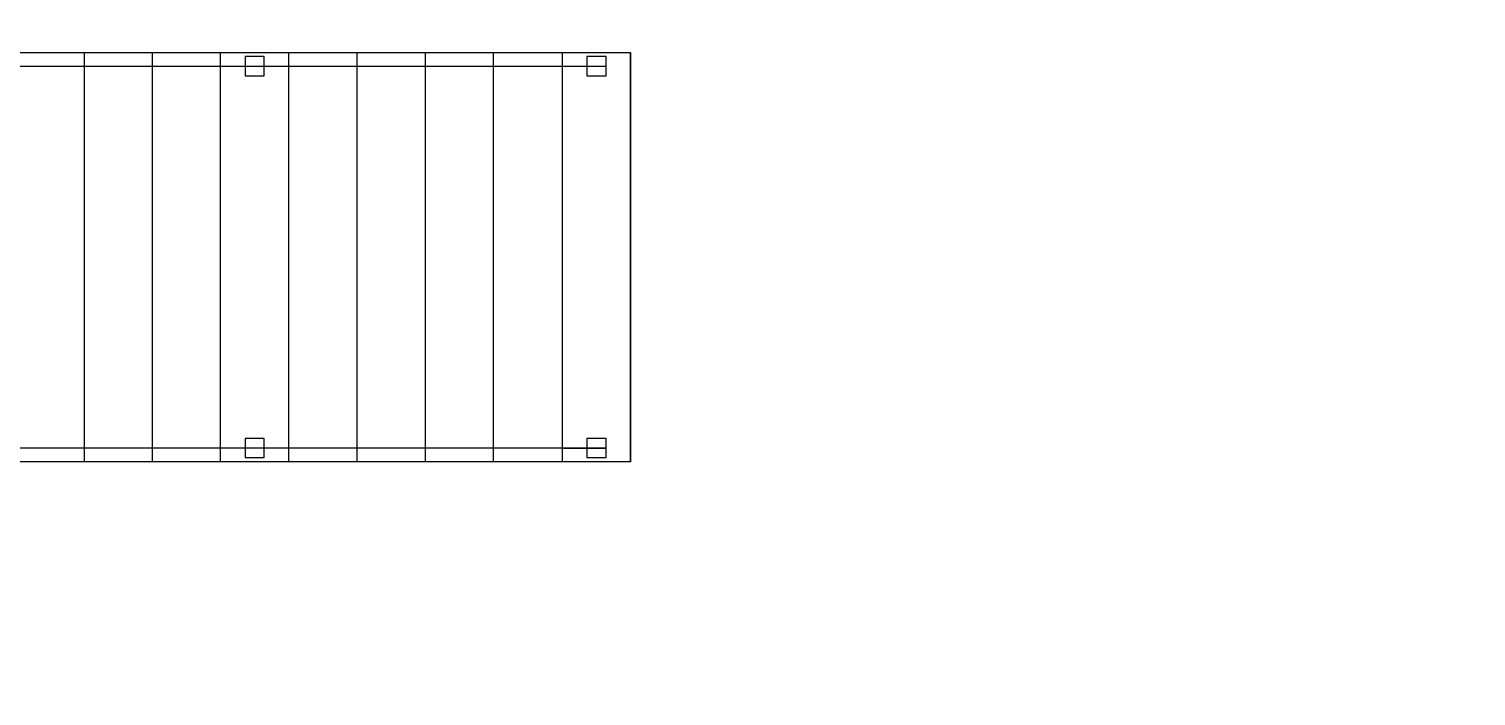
# Model space of a CAD drawing. Header units: metres. Extents: x 530959 to 531458, y 2674234 to 2674577.
# Drawn here: x 531151.14 to 531156.44, y 2674388.32 to 2674390.76 of the extents above; entities that cross this region are included whole.
import ezdxf

# ---------------------------------------------------------------- set-up
doc = ezdxf.new("R2010")
doc.units = ezdxf.units.M
doc.linetypes.add('PHANTOM', pattern=[63.5, 31.75, -6.35, 6.35, -6.35, 6.35, -6.35])
doc.layers.add('300mm Hume Pipe', color=74, linetype='Continuous')
doc.layers.add('IDT', color=7, linetype='Continuous')

# ---------------------------------------------------------------- blocks, each defined once
blk = doc.blocks.new('IDT')
at = {"layer": 'IDT', "color": 8}
for p, q in [((22.802, 15.9851), (22.802, 17.4851)), ((22.802, 17.4851), (25.552, 17.4851)), ((22.802, 17.4851), (22.802, 15.9851)), ((22.892, 17.4703), (22.892, 17.4003)), ((22.962, 17.4703), (22.892, 17.4703)), ((22.962, 17.4003), (22.962, 17.4703)), ((23.052, 17.4851), (23.052, 15.9851)), ((23.3037, 17.4851), (23.3037, 15.9851)), ((23.5537, 17.4851), (23.5537, 15.9851)), ((23.8037, 17.4851), (23.8037, 15.9851)), ((24.0537, 17.4851), (24.0537, 15.9851)), ((24.1437, 17.4703), (24.1437, 17.4003)), ((24.2137, 17.4703), (24.1437, 17.4703)), ((24.2137, 17.4003), (24.2137, 17.4703)), ((24.3037, 17.4851), (24.3037, 15.9851)), ((24.5537, 15.9851), (24.5537, 17.4851)), ((24.8029, 15.9851), (24.8029, 17.4851)), ((23.0479, 17.4353), (22.892, 17.4353)), ((22.892, 17.4003), (22.962, 17.4003)), ((24.1437, 17.4003), (24.2137, 17.4003)), ((22.892, 16.0703), (22.892, 16.0003)), ((22.962, 16.0703), (22.892, 16.0703)), ((22.962, 16.0003), (22.962, 16.0703)), ((24.1437, 16.0703), (24.1437, 16.0003)), ((24.2137, 16.0703), (24.1437, 16.0703)), ((24.2137, 16.0003), (24.2137, 16.0703)), ((25.552, 15.9851), (22.802, 15.9851)), ((22.892, 16.0003), (22.962, 16.0003)), ((24.1437, 16.0003), (24.2137, 16.0003))]:
    blk.add_line(p, q, dxfattribs=at)
at = {"layer": 'IDT', "color": 8, "linetype": 'PHANTOM', "ltscale": 0.25}
for p, q in [((22.892, 17.4353), (25.6331, 17.4353)), ((25.6331, 16.0353), (22.892, 16.0353))]:
    blk.add_line(p, q, dxfattribs=at)

msp = doc.modelspace()

# ---------------------------------------------------------------- hatches: boundary and pattern name
at = {"layer": '300mm Hume Pipe'}
h = msp.add_hatch(dxfattribs=at)
h.set_pattern_fill('ANSI37', color=74)
h.set_pattern_definition([(45, (0, 0), (-0.0883883476483, 0.0883883476483), []), (135, (0, 0), (-0.0883883476483, -0.0883883476483), [])])
edge = h.paths.add_edge_path(flags=17)
edge.add_line((531137.2214, 2674376.4973), (531137.2214, 2674392.2452))
edge.add_arc((531138.1214, 2674392.2452), 0.9, 90, 180, ccw=False)
edge.add_line((531138.1214, 2674393.1452), (531141.1042, 2674393.1452))
edge.add_line((531141.1042, 2674393.1452), (531141.1042, 2674392.8452))
edge.add_line((531141.1042, 2674392.8452), (531138.4214, 2674392.8452))
edge.add_arc((531138.4214, 2674391.9452), 0.9, 90, 180)
edge.add_line((531137.5214, 2674391.9452), (531137.5214, 2674376.7973))
edge.add_arc((531138.4214, 2674376.7973), 0.9, 180, 270)
edge.add_line((531138.4214, 2674375.8973), (531263.8278, 2674375.8973))
edge.add_line((531263.8278, 2674375.8973), (531263.8278, 2674375.5973))
edge.add_line((531263.8278, 2674375.5973), (531138.1214, 2674375.5973))
edge.add_arc((531138.1214, 2674376.4973), 0.9, 180, 270, ccw=False)
edge = h.paths.add_edge_path()
edge.add_line((531138.0013, 2674375.4772), (531263.8278, 2674375.4772))
edge.add_line((531263.8278, 2674375.4772), (531263.8278, 2674375.1772))
edge.add_line((531263.8278, 2674375.1772), (531137.7013, 2674375.1772))
edge.add_arc((531137.7013, 2674376.0772), 0.9, 180, 270, ccw=False)
edge.add_line((531136.8013, 2674376.0772), (531136.8013, 2674392.6292))
edge.add_arc((531137.7013, 2674392.6292), 0.9, 90, 180, ccw=False)
edge.add_line((531137.7013, 2674393.5292), (531141.1042, 2674393.5292))
edge.add_line((531141.1042, 2674393.5292), (531141.1042, 2674393.2292))
edge.add_line((531141.1042, 2674393.2292), (531138.0013, 2674393.2292))
edge.add_arc((531138.0013, 2674392.3292), 0.9, 90, 180)
edge.add_line((531137.1013, 2674392.3292), (531137.1013, 2674376.3772))
edge.add_arc((531138.0013, 2674376.3772), 0.9, 180, 270)

# ---------------------------------------------------------------- block references
at = {"layer": 'IDT', "color": 8, "rotation": 180}
msp.add_blockref('IDT', (531176.1473, 2674406.663), dxfattribs=at)

doc.saveas('drawing.dxf')
